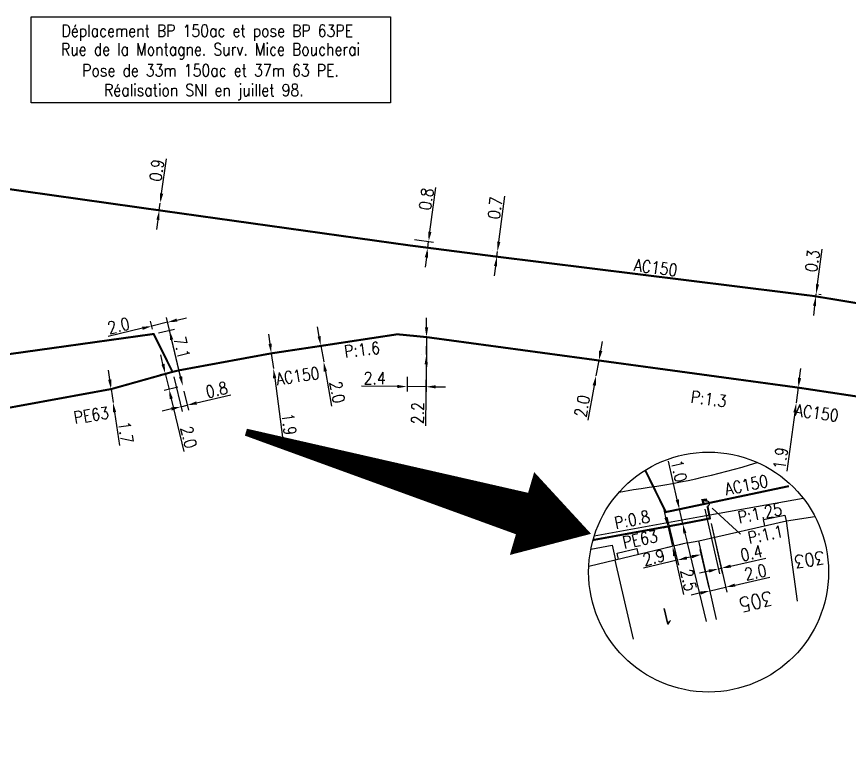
# Model space of a CAD drawing. Header units: millimetres. Extents: x 155997 to 157006, y 121209 to 122008.
# Drawn here: x 156763.6 to 156866.6, y 121359.9 to 121452 of the extents above; entities that cross this region are included whole.
import ezdxf
from ezdxf.enums import TextEntityAlignment as Align

# ---------------------------------------------------------------- set-up
doc = ezdxf.new("R2010")
doc.units = ezdxf.units.MM
doc.linetypes.add('L_25_AP', pattern=[2000, 1000, 1000])
doc.linetypes.add('L_25_PE', pattern=[2000, 1000, 1000])
doc.layers.add('L_150', color=1, linetype='CONTINUOUS')
doc.layers.add('L_900', color=7, linetype='CONTINUOUS')
doc.styles.get("Standard").update_dxf_attribs({"font": 'romans.shx', "width": 0.85})
doc.dimstyles.get("Standard").update_dxf_attribs({"dimtxt": 1.5, "dimasz": 1.2, "dimexe": 0.625, "dimexo": 0.625, "dimgap": 0.25, "dimtad": 1, "dimdec": 1, "dimzin": 0, "dimdsep": 46, "dimtxsty": 'Standard', "dimcen": -0.5, "dimadec": 0, "dimazin": 0, "dimtfac": 1, "dimtdec": 1, "dimtmove": 0, "dimatfit": 3, "dimfxl": 0, "dimtolj": 1, "dimtzin": 0, "dimarcsym": 0})

# ---------------------------------------------------------------- blocks, each defined once
blk = doc.blocks.new('*D792')
at = {"layer": 'L_150', "color": 0, "linetype": 'Continuous', "lineweight": -2, "transparency": 16777216}
for p, q in [((156860.44, 121407.3), (156860.6, 121408.49)), ((156860.28, 121406.11), (156860.03, 121404.23)), ((156859.86, 121403.04), (156858.88, 121395.78))]:
    blk.add_line(p, q, dxfattribs=at)
at = {"layer": 'L_150', "color": 0, "linetype": 'Continuous', "transparency": 16777216}
for points in [[(156860.24, 121407.33), (156860.64, 121407.27), (156860.28, 121406.11)], [(156859.67, 121403.07), (156860.06, 121403.01), (156860.03, 121404.23)]]:
    blk.add_solid(points, dxfattribs=at)
at = {"layer": 'L_150', "color": 0, "linetype": 'Continuous', "transparency": 16777216, "insert": (156858.08, 121397.37), "char_height": 1.5, "attachment_point": 5, "rotation": 82.2687}
blk.add_mtext('\\A1;1.9', dxfattribs=at)
blk = doc.blocks.new('*D793')
at = {"layer": 'L_150', "color": 0, "linetype": 'Continuous', "lineweight": -2, "transparency": 16777216}
for p, q in [((156835.83, 121410.65), (156836.05, 121411.83)), ((156835.61, 121409.47), (156835.25, 121407.56)), ((156835.03, 121406.38), (156834.23, 121402.08))]:
    blk.add_line(p, q, dxfattribs=at)
at = {"layer": 'L_150', "color": 0, "linetype": 'Continuous', "transparency": 16777216}
for points in [[(156835.64, 121410.69), (156836.03, 121410.62), (156835.61, 121409.47)], [(156834.84, 121406.41), (156835.23, 121406.34), (156835.25, 121407.56)]]:
    blk.add_solid(points, dxfattribs=at)
at = {"layer": 'L_150', "color": 0, "linetype": 'Continuous', "transparency": 16777216, "insert": (156833.54, 121403.82), "char_height": 1.5, "attachment_point": 5, "rotation": 79.3944}
blk.add_mtext('\\A1;2.0', dxfattribs=at)
blk = doc.blocks.new('*D794')
at = {"layer": 'L_150', "color": 0, "linetype": 'Continuous', "lineweight": -2, "transparency": 16777216}
for p, q in [((156814.27, 121411.73), (156814.22, 121405.59)), ((156811.88, 121407.45), (156811.87, 121405.62)), ((156810.67, 121406.25), (156806.24, 121406.3)), ((156814.22, 121406.22), (156811.87, 121406.24)), ((156815.42, 121406.21), (156816.62, 121406.19))]:
    blk.add_line(p, q, dxfattribs=at)
at = {"layer": 'L_150', "color": 0, "linetype": 'Continuous', "transparency": 16777216}
for points in [[(156810.67, 121406.45), (156810.67, 121406.05), (156811.87, 121406.24)], [(156815.42, 121406.41), (156815.42, 121406.01), (156814.22, 121406.22)]]:
    blk.add_solid(points, dxfattribs=at)
at = {"layer": 'L_150', "color": 0, "linetype": 'Continuous', "transparency": 16777216, "insert": (156807.87, 121407.28), "char_height": 1.5, "attachment_point": 5, "rotation": 359.4452}
blk.add_mtext('\\A1;2.4', dxfattribs=at)
blk = doc.blocks.new('*D795')
at = {"layer": 'L_150', "color": 0, "linetype": 'Continuous', "lineweight": -2, "transparency": 16777216}
for p, q in [((156801, 121412.45), (156800.79, 121413.63)), ((156801.21, 121411.27), (156801.56, 121409.3)), ((156801.77, 121408.12), (156802.54, 121403.82))]:
    blk.add_line(p, q, dxfattribs=at)
at = {"layer": 'L_150', "color": 0, "linetype": 'Continuous', "transparency": 16777216}
for points in [[(156801.2, 121412.49), (156800.81, 121412.42), (156801.21, 121411.27)], [(156801.97, 121408.16), (156801.58, 121408.09), (156801.56, 121409.3)]]:
    blk.add_solid(points, dxfattribs=at)
at = {"layer": 'L_150', "color": 0, "linetype": 'Continuous', "transparency": 16777216, "insert": (156803.25, 121405.55), "char_height": 1.5, "attachment_point": 5, "rotation": 280.1052}
blk.add_mtext('\\A1;2.0', dxfattribs=at)
blk = doc.blocks.new('*D815')
at = {"layer": 'L_150', "color": 0, "linetype": 'Continuous', "lineweight": -2, "transparency": 16777216}
for p, q in [((156814.7, 121425.38), (156815.45, 121430.86)), ((156812.78, 121424.43), (156815.16, 121424.1)), ((156814.43, 121423.4), (156814.54, 121424.19)), ((156812.67, 121423.64), (156815.05, 121423.31)), ((156814.27, 121422.21), (156814.11, 121421.02))]:
    blk.add_line(p, q, dxfattribs=at)
at = {"layer": 'L_150', "color": 0, "linetype": 'Continuous', "transparency": 16777216}
for points in [[(156814.51, 121425.41), (156814.9, 121425.35), (156814.54, 121424.19)], [(156814.07, 121422.23), (156814.47, 121422.18), (156814.43, 121423.4)]]:
    blk.add_solid(points, dxfattribs=at)
at = {"layer": 'L_150', "color": 0, "linetype": 'Continuous', "transparency": 16777216, "insert": (156814.25, 121429.43), "char_height": 1.5, "attachment_point": 5, "rotation": 82.2329}
blk.add_mtext('\\A1;0.8', dxfattribs=at)
blk = doc.blocks.new('*D814')
at = {"layer": 'L_150', "color": 0, "linetype": 'Continuous', "lineweight": -2, "transparency": 16777216}
for p, q in [((156781.51, 121430.12), (156782.1, 121434.39)), ((156781.22, 121428.04), (156781.34, 121428.93)), ((156781.06, 121426.85), (156780.89, 121425.67))]:
    blk.add_line(p, q, dxfattribs=at)
at = {"layer": 'L_150', "color": 0, "linetype": 'Continuous', "transparency": 16777216}
for points in [[(156781.31, 121430.15), (156781.71, 121430.09), (156781.34, 121428.93)], [(156780.86, 121426.88), (156781.25, 121426.83), (156781.22, 121428.04)]]:
    blk.add_solid(points, dxfattribs=at)
at = {"layer": 'L_150', "color": 0, "linetype": 'Continuous', "transparency": 16777216, "insert": (156780.9, 121432.99), "char_height": 1.5, "attachment_point": 5, "rotation": 82.1026}
blk.add_mtext('\\A1;0.9', dxfattribs=at)
blk = doc.blocks.new('*D817')
at = {"layer": 'L_150', "color": 0, "linetype": 'Continuous', "lineweight": -2, "transparency": 16777216}
for p, q in [((156862.65, 121418.89), (156863.23, 121423.22)), ((156862.45, 121417.4), (156862.49, 121417.7)), ((156862.76, 121417.36), (156863.07, 121417.32)), ((156862.8, 121417.66), (156863.11, 121417.62)), ((156862.29, 121416.21), (156862.14, 121415.02))]:
    blk.add_line(p, q, dxfattribs=at)
at = {"layer": 'L_150', "color": 0, "linetype": 'Continuous', "transparency": 16777216}
for points in [[(156862.45, 121418.92), (156862.85, 121418.86), (156862.49, 121417.7)], [(156862.1, 121416.24), (156862.49, 121416.19), (156862.45, 121417.4)]]:
    blk.add_solid(points, dxfattribs=at)
at = {"layer": 'L_150', "color": 0, "linetype": 'Continuous', "transparency": 16777216, "insert": (156862.03, 121421.78), "char_height": 1.5, "attachment_point": 5, "rotation": 82.4155}
blk.add_mtext('\\A1;0.3', dxfattribs=at)
blk = doc.blocks.new('*D816')
at = {"layer": 'L_150', "color": 0, "linetype": 'Continuous', "lineweight": -2, "transparency": 16777216}
for p, q in [((156823.22, 121424.15), (156823.96, 121429.78)), ((156822.45, 121423.04), (156822.45, 121423.04)), ((156822.36, 121422.4), (156822.36, 121422.4)), ((156822.98, 121422.31), (156823.07, 121422.96)), ((156822.83, 121421.12), (156822.67, 121419.93))]:
    blk.add_line(p, q, dxfattribs=at)
at = {"layer": 'L_150', "color": 0, "linetype": 'Continuous', "transparency": 16777216}
for points in [[(156823.02, 121424.17), (156823.42, 121424.12), (156823.07, 121422.96)], [(156822.63, 121421.15), (156823.02, 121421.1), (156822.98, 121422.31)]]:
    blk.add_solid(points, dxfattribs=at)
at = {"layer": 'L_150', "color": 0, "linetype": 'Continuous', "transparency": 16777216, "insert": (156822.76, 121428.33), "char_height": 1.5, "attachment_point": 5, "rotation": 82.5432}
blk.add_mtext('\\A1;0.7', dxfattribs=at)
blk = doc.blocks.new('*D782')
at = {"layer": 'L_150', "color": 0, "linetype": 'Continuous', "lineweight": -2, "transparency": 16777216}
for p, q in [((156814.29, 121413.56), (156814.3, 121414.76)), ((156813.66, 121412.36), (156813.66, 121412.36)), ((156814.28, 121412.36), (156814.26, 121410.21)), ((156813.63, 121410.21), (156813.63, 121410.21)), ((156814.25, 121409.01), (156814.17, 121401.37))]:
    blk.add_line(p, q, dxfattribs=at)
at = {"layer": 'L_150', "color": 0, "linetype": 'Continuous', "transparency": 16777216}
for points in [[(156814.09, 121413.56), (156814.49, 121413.55), (156814.28, 121412.36)], [(156814.05, 121409.01), (156814.45, 121409), (156814.26, 121410.21)]]:
    blk.add_solid(points, dxfattribs=at)
at = {"layer": 'L_150', "color": 0, "linetype": 'Continuous', "transparency": 16777216, "insert": (156813.19, 121402.96), "char_height": 1.5, "attachment_point": 5, "rotation": 89.4452}
blk.add_mtext('\\A1;2.2', dxfattribs=at)
blk = doc.blocks.new('*D1022')
at = {"layer": 'L_150', "color": 0, "linetype": 'Continuous', "lineweight": -2, "transparency": 16777216}
for p, q in [((156783.01, 121407.45), (156784.04, 121403.14)), ((156784.25, 121405.69), (156784.82, 121403.33)), ((156785.84, 121404.22), (156790.09, 121405.23)), ((156782.73, 121403.47), (156781.56, 121403.19)), ((156783.9, 121403.75), (156784.67, 121403.94))]:
    blk.add_line(p, q, dxfattribs=at)
at = {"layer": 'L_150', "color": 0, "linetype": 'Continuous', "transparency": 16777216}
for points in [[(156782.68, 121403.67), (156782.77, 121403.28), (156783.9, 121403.75)], [(156785.79, 121404.41), (156785.89, 121404.02), (156784.67, 121403.94)]]:
    blk.add_solid(points, dxfattribs=at)
at = {"layer": 'L_150', "color": 0, "linetype": 'Continuous', "transparency": 16777216, "insert": (156788.32, 121405.84), "char_height": 1.5, "attachment_point": 5, "rotation": 13.4523}
blk.add_mtext('\\A1;0.8', dxfattribs=at)
blk = doc.blocks.new('*D1023')
at = {"layer": 'L_150', "color": 0, "linetype": 'Continuous', "lineweight": -2, "transparency": 16777216}
for p, q in [((156781.68, 121409.01), (156781.4, 121410.18)), ((156783.06, 121408.11), (156781.35, 121407.7)), ((156781.96, 121407.84), (156782.43, 121405.9)), ((156783.52, 121406.16), (156781.82, 121405.75)), ((156782.7, 121404.73), (156784.26, 121398.22))]:
    blk.add_line(p, q, dxfattribs=at)
at = {"layer": 'L_150', "color": 0, "linetype": 'Continuous', "transparency": 16777216}
for points in [[(156781.88, 121409.06), (156781.49, 121408.96), (156781.96, 121407.84)], [(156782.9, 121404.78), (156782.51, 121404.69), (156782.43, 121405.9)]]:
    blk.add_solid(points, dxfattribs=at)
at = {"layer": 'L_150', "color": 0, "linetype": 'Continuous', "transparency": 16777216, "insert": (156784.87, 121399.99), "char_height": 1.5, "attachment_point": 5, "rotation": 283.4523}
blk.add_mtext('\\A1;2.0', dxfattribs=at)
blk = doc.blocks.new('*D1094')
at = {"layer": 'L_150', "color": 0, "linetype": 'Continuous', "lineweight": -2, "transparency": 16777216}
for p, q in [((156781.14, 121412.89), (156783.09, 121413.36)), ((156783.85, 121407.47), (156782.76, 121412.04))]:
    blk.add_line(p, q, dxfattribs=at)
at = {"layer": 'L_150', "color": 0, "linetype": 'Continuous', "transparency": 16777216}
for points in [[(156782.95, 121412.09), (156782.56, 121412), (156782.48, 121413.21)], [(156784.05, 121407.52), (156783.66, 121407.43), (156784.13, 121406.31)]]:
    blk.add_solid(points, dxfattribs=at)
at = {"layer": 'L_150', "color": 0, "linetype": 'Continuous', "transparency": 16777216, "insert": (156784.02, 121411.04), "char_height": 1.5, "attachment_point": 5, "rotation": 283.4523}
blk.add_mtext('\\A1;7.1', dxfattribs=at)
blk = doc.blocks.new('*D1302')
at = {"layer": 'L_150', "color": 0, "linetype": 'Continuous', "lineweight": -2, "ltscale": 0.5, "transparency": 16777216}
for p, q in [((156775.09, 121407.1), (156774.92, 121408.29)), ((156774.65, 121405.82), (156774.65, 121405.82)), ((156775.26, 121405.91), (156775.5, 121404.28)), ((156775.68, 121403.09), (156776.29, 121398.95))]:
    blk.add_line(p, q, dxfattribs=at)
at = {"layer": 'L_150', "color": 0, "linetype": 'Continuous', "ltscale": 0.5, "transparency": 16777216}
for points in [[(156775.29, 121407.13), (156774.89, 121407.07), (156775.26, 121405.91)], [(156775.88, 121403.12), (156775.48, 121403.06), (156775.5, 121404.28)]]:
    blk.add_solid(points, dxfattribs=at)
at = {"layer": 'L_150', "color": 0, "linetype": 'Continuous', "ltscale": 0.5, "transparency": 16777216, "insert": (156777.06, 121400.57), "char_height": 1.5, "attachment_point": 5, "rotation": 278.3397}
blk.add_mtext('\\A1;1.7', dxfattribs=at)
blk = doc.blocks.new('*D1304')
at = {"layer": 'L_150', "color": 0, "linetype": 'Continuous', "lineweight": -2, "ltscale": 0.5, "transparency": 16777216}
for p, q in [((156794.92, 121411.54), (156794.76, 121412.73)), ((156795.08, 121410.35), (156795.34, 121408.46)), ((156795.5, 121407.27), (156796.48, 121400))]:
    blk.add_line(p, q, dxfattribs=at)
at = {"layer": 'L_150', "color": 0, "linetype": 'Continuous', "ltscale": 0.5, "transparency": 16777216}
for points in [[(156795.12, 121411.56), (156794.73, 121411.51), (156795.08, 121410.35)], [(156795.7, 121407.3), (156795.3, 121407.25), (156795.34, 121408.46)]]:
    blk.add_solid(points, dxfattribs=at)
at = {"layer": 'L_150', "color": 0, "linetype": 'Continuous', "ltscale": 0.5, "transparency": 16777216, "insert": (156797.27, 121401.59), "char_height": 1.5, "attachment_point": 5, "rotation": 277.6743}
blk.add_mtext('\\A1;1.9', dxfattribs=at)
blk = doc.blocks.new('*D1305')
at = {"layer": 'L_150', "color": 0, "linetype": 'Continuous', "lineweight": -2, "ltscale": 0.5, "transparency": 16777216}
for p, q in [((156783.98, 121406.91), (156782.1, 121414.8)), ((156783.41, 121414.47), (156784.58, 121414.75)), ((156780.39, 121413.35), (156780.15, 121414.33)), ((156782.24, 121414.19), (156780.3, 121413.72)), ((156779.13, 121413.45), (156774.88, 121412.43))]:
    blk.add_line(p, q, dxfattribs=at)
at = {"layer": 'L_150', "color": 0, "linetype": 'Continuous', "ltscale": 0.5, "transparency": 16777216}
for points in [[(156779.09, 121413.64), (156779.18, 121413.25), (156780.3, 121413.72)], [(156783.36, 121414.66), (156783.46, 121414.27), (156782.24, 121414.19)]]:
    blk.add_solid(points, dxfattribs=at)
at = {"layer": 'L_150', "color": 0, "linetype": 'Continuous', "ltscale": 0.5, "transparency": 16777216, "insert": (156776.19, 121413.77), "char_height": 1.5, "attachment_point": 5, "rotation": 13.4523}
blk.add_mtext('\\A1;2.0', dxfattribs=at)
blk = doc.blocks.new('*D1403')
at = {"layer": 'L_150', "color": 0, "linetype": 'Continuous', "lineweight": -2, "transparency": 16777216}
for p, q in [((156845.3, 121392.24), (156844.21, 121397.03)), ((156845.98, 121389.28), (156845.57, 121391.07)), ((156846.25, 121388.11), (156846.52, 121386.94))]:
    blk.add_line(p, q, dxfattribs=at)
at = {"layer": 'L_150', "color": 0, "linetype": 'Continuous', "transparency": 16777216}
for points in [[(156845.5, 121392.29), (156845.11, 121392.2), (156845.57, 121391.07)], [(156846.44, 121388.15), (156846.05, 121388.06), (156845.98, 121389.28)]]:
    blk.add_solid(points, dxfattribs=at)
at = {"layer": 'L_150', "color": 0, "linetype": 'Continuous', "transparency": 16777216, "insert": (156845.52, 121395.8), "char_height": 1.5, "attachment_point": 5, "rotation": 282.8782}
blk.add_mtext('\\A1;1.0', dxfattribs=at)
blk = doc.blocks.new('*D1404')
at = {"layer": 'L_150', "color": 0, "linetype": 'Continuous', "lineweight": -2, "ltscale": 0.5, "transparency": 16777216}
for p, q in [((156844.03, 121390.11), (156845.46, 121384.16)), ((156849.27, 121381.35), (156848.14, 121386.09)), ((156847.12, 121385.2), (156846.48, 121385.05)), ((156845.31, 121384.77), (156841.12, 121383.77))]:
    blk.add_line(p, q, dxfattribs=at)
at = {"layer": 'L_150', "color": 0, "linetype": 'Continuous', "ltscale": 0.5, "transparency": 16777216}
for points in [[(156846.43, 121385.24), (156846.53, 121384.86), (156845.31, 121384.77)], [(156847.07, 121385.4), (156847.16, 121385.01), (156848.29, 121385.48)]]:
    blk.add_solid(points, dxfattribs=at)
at = {"layer": 'L_150', "color": 0, "linetype": 'Continuous', "ltscale": 0.5, "transparency": 16777216, "insert": (156842.4, 121385.1), "char_height": 1.5, "attachment_point": 5, "rotation": 13.4523}
blk.add_mtext('\\A1;2.9', dxfattribs=at)
blk = doc.blocks.new('*D1405')
at = {"layer": 'L_150', "color": 0, "linetype": 'Continuous', "lineweight": -2, "ltscale": 0.5, "transparency": 16777216}
for p, q in [((156848.71, 121391.1), (156850.53, 121383.08)), ((156849.49, 121389.32), (156850.88, 121383.16)), ((156851.91, 121384.04), (156856.28, 121385.02)), ((156849.22, 121383.43), (156848.05, 121383.16)), ((156850.39, 121383.69), (156850.74, 121383.77))]:
    blk.add_line(p, q, dxfattribs=at)
at = {"layer": 'L_150', "color": 0, "linetype": 'Continuous', "ltscale": 0.5, "transparency": 16777216}
for points in [[(156851.87, 121384.23), (156851.96, 121383.84), (156850.74, 121383.77)], [(156849.18, 121383.62), (156849.27, 121383.23), (156850.39, 121383.69)]]:
    blk.add_solid(points, dxfattribs=at)
at = {"layer": 'L_150', "color": 0, "linetype": 'Continuous', "ltscale": 0.5, "transparency": 16777216, "insert": (156854.48, 121385.64), "char_height": 1.5, "attachment_point": 5, "rotation": 12.7591}
blk.add_mtext('\\A1;0.4', dxfattribs=at)
blk = doc.blocks.new('*D1406')
at = {"layer": 'L_150', "color": 0, "linetype": 'Continuous', "lineweight": -2, "ltscale": 0.5, "transparency": 16777216}
for p, q in [((156843.91, 121390.03), (156843.64, 121391.2)), ((156845.43, 121389.15), (156843.56, 121388.72)), ((156844.17, 121388.86), (156844.72, 121386.47)), ((156845.97, 121386.76), (156844.11, 121386.33)), ((156844.99, 121385.3), (156846.08, 121380.54))]:
    blk.add_line(p, q, dxfattribs=at)
at = {"layer": 'L_150', "color": 0, "linetype": 'Continuous', "ltscale": 0.5, "transparency": 16777216}
for points in [[(156844.1, 121390.08), (156843.71, 121389.99), (156844.17, 121388.86)], [(156845.18, 121385.35), (156844.79, 121385.26), (156844.72, 121386.47)]]:
    blk.add_solid(points, dxfattribs=at)
at = {"layer": 'L_150', "color": 0, "linetype": 'Continuous', "ltscale": 0.5, "transparency": 16777216, "insert": (156846.7, 121382.31), "char_height": 1.5, "attachment_point": 5, "rotation": 282.8782}
blk.add_mtext('\\A1;2.5', dxfattribs=at)
blk = doc.blocks.new('*D1407')
at = {"layer": 'L_150', "color": 0, "linetype": 'Continuous', "lineweight": -2, "ltscale": 0.5, "transparency": 16777216}
for p, q in [((156849.49, 121389.32), (156851.42, 121380.81)), ((156852.45, 121381.68), (156856.75, 121382.66)), ((156849.24, 121381.55), (156849.23, 121381.59)), ((156849.36, 121380.98), (156851.28, 121381.42)), ((156848.19, 121380.72), (156847.02, 121380.45))]:
    blk.add_line(p, q, dxfattribs=at)
at = {"layer": 'L_150', "color": 0, "linetype": 'Continuous', "ltscale": 0.5, "transparency": 16777216}
for points in [[(156852.4, 121381.88), (156852.49, 121381.49), (156851.28, 121381.42)], [(156848.15, 121380.91), (156848.24, 121380.52), (156849.36, 121380.98)]]:
    blk.add_solid(points, dxfattribs=at)
at = {"layer": 'L_150', "color": 0, "linetype": 'Continuous', "ltscale": 0.5, "transparency": 16777216, "insert": (156854.98, 121383.28), "char_height": 1.5, "attachment_point": 5, "rotation": 12.7591}
blk.add_mtext('\\A1;2.0', dxfattribs=at)
blk = doc.blocks.new('detail05')
at = {"layer": 'L_150', "linetype": 'Continuous'}
blk.add_line((156849.61, 121391.21), (156853.14, 121387.99), dxfattribs=at)
at = {"layer": 'L_150', "linetype": 'L_25_AP', "const_width": 0.25, "flags": 128}
blk.add_lwpolyline([(156859.13, 121393.93), (156845.57, 121391.07), (156843.89, 121390.72), (156841.34, 121395.9)], dxfattribs=at)
at = {"layer": 'L_150', "linetype": 'L_25_PE', "flags": 128}
for points, const_width in [([(156848.58, 121391.71), (156848.45, 121392.19), (156848.85, 121392.24), (156848.9, 121392.05)], 0.3), ([(156849.04, 121391.45), (156849.07, 121391.35), (156849.35, 121389.93), (156845.98, 121389.28), (156834.88, 121387.26)], 0.25)]:
    blk.add_lwpolyline(points, dxfattribs=dict(at, const_width=const_width))
at = {"layer": 'L_150', "linetype": 'L_25_PE'}
blk.add_arc((156848.98, 121391.76), 0.308, 280.9853, 106.6079, dxfattribs=at)
at = {"layer": 'L_900', "color": 7, "linetype": 'Continuous'}
for p, q in [((156858.84, 121389.64), (156862.33, 121390.18)), ((156847.96, 121387.18), (156858.84, 121389.64)), ((156860.19, 121379.69), (156858.84, 121389.64)), ((156850.17, 121377.42), (156847.96, 121387.18)), ((156846.58, 121386.9), (156837.64, 121384.76)), ((156848.91, 121377.17), (156846.58, 121386.9)), ((156837.64, 121384.76), (156834.35, 121384)), ((156839.89, 121375.02), (156837.64, 121384.76))]:
    blk.add_line(p, q, dxfattribs=at)
blk.add_lwpolyline([(156838.12, 121393.2), (156839.88, 121393.52, 0.044606), (156855.2, 121396.86)], format="xyb", dxfattribs=at)
for points in [[(156835.03, 121387.78), (156848.2, 121390.17), (156860.88, 121392.43)], [(156856.15, 121389.03), (156855.97, 121389.81), (156858.62, 121390.35), (156858.78, 121389.63)], [(156846.58, 121386.9), (156847.96, 121387.18)], [(156834.61, 121386.15), (156837.24, 121386.62), (156837.67, 121384.77)], [(156838.04, 121384.86), (156837.86, 121385.62), (156840.29, 121386.2), (156840.47, 121385.44)]]:
    blk.add_lwpolyline(points, dxfattribs=at)
blk.add_circle((156849.18, 121383.3), 14.84, dxfattribs=at)
at = {"layer": 'L_150', "linetype": 'Continuous', "width": 0.85}
for s, p in [('AC150', (156853.86, 121394.07)), ('P:1.25', (156855.53, 121390.58)), ('P:0.8', (156839.71, 121389.77)), ('P:1.1', (156856.22, 121387.95)), ('PE63', (156840.7, 121387.35))]:
    blk.add_text(s, height=1.5, rotation=11.5413, dxfattribs=at).set_placement(p, align=Align.MIDDLE)
at = {"layer": 'L_900', "color": 7, "linetype": 'Continuous', "width": 0.9}
for s, height, rotation, p in [('303', 1.62, 189.0218, (156861.67, 121384.82)), ('305', 1.8, 192.7591, (156855.05, 121379.66))]:
    blk.add_text(s, height=height, rotation=rotation, dxfattribs=at).set_placement(p, align=Align.MIDDLE)
at = {"layer": 'L_900', "color": 7, "linetype": 'Continuous'}
blk.add_text('1', height=2, rotation=193.4523, dxfattribs=at).set_placement((156844, 121377.85), align=Align.MIDDLE)
at = {"layer": 'L_150', "linetype": 'Continuous'}
dim = blk.add_linear_dim(base=(156845.57, 121391.07), p1=(156845.98, 121389.28), p2=(156845.57, 121391.07), angle=282.8782, text='1.0', dimstyle='Standard', dxfattribs=at)
dim.commit()
dim.dimension.update_dxf_attribs({"geometry": '*D1403', "text_midpoint": (156844.54, 121395.58), "dimtype": 160})
at = {"layer": 'L_150', "linetype": 'Continuous', "ltscale": 0.5}
for base, p1, p2, angle, picture, middle in [((156844.17, 121388.86), (156846.58, 121386.9), (156846.03, 121389.29), 282.8782, '*D1406', (156845.72, 121382.08)), ((156850.74, 121383.77), (156848.58, 121391.71), (156849.35, 121389.93), 12.7591, '*D1405', (156854.7, 121384.67)), ((156851.28, 121381.42), (156849.37, 121380.94), (156849.35, 121389.93), 12.7591, '*D1407', (156855.2, 121382.31))]:
    dim = blk.add_linear_dim(base=base, p1=p1, p2=p2, angle=angle, dimstyle='Standard', dxfattribs=at)
    dim.commit()
    dim.dimension.update_dxf_attribs({"geometry": picture, "text_midpoint": middle, "dimtype": 160})
dim = blk.add_linear_dim(base=(156845.31, 121384.77), p1=(156849.42, 121380.74), p2=(156843.89, 121390.72), angle=13.4523, text='2.9', dimstyle='Standard', dxfattribs=at)
dim.commit()
dim.dimension.update_dxf_attribs({"geometry": '*D1404', "text_midpoint": (156842.63, 121384.13), "dimtype": 160})

msp = doc.modelspace()

# ---------------------------------------------------------------- linework, layer by layer
at = {"layer": 'L_150', "linetype": 'L_25_AP', "ltscale": 0.5, "const_width": 0.25, "flags": 128}
msp.add_lwpolyline([(156925.65, 121399.21), (156921.27, 121400.82), (156900.19, 121408.47), (156886.34, 121412.77), (156873.36, 121415.59), (156862.14, 121417.45), (156862.14, 121417.45), (156822.98, 121422.31), (156812.05, 121423.72), (156781.22, 121428.04), (156745.51, 121433.08), (156743.28, 121433.39), (156743.28, 121433.39), (156735.43, 121434.42), (156731.69, 121434.91), (156725.49, 121435.59)], dxfattribs=at)
at = {"layer": 'L_150', "linetype": 'L_25_AP', "ltscale": 0.5, "const_width": 0.25}
for points in [[(156671.48, 121432.74), (156692.59, 121429.75), (156706.77, 121427.47), (156728.19, 121423.94), (156743.01, 121421.68), (156752.46, 121420.33), (156753.01, 121419.88), (156753.65, 121410.01), (156753.71, 121409.01), (156780.53, 121412.75), (156782.86, 121408.06)], [(157000, 121360.01), (156985.14, 121365.64), (156938.6, 121383.18), (156921.76, 121389.32), (156920.35, 121389.83), (156919.73, 121388.11), (156911.04, 121391.26), (156901.75, 121394.62), (156892.07, 121398.27), (156880.48, 121402.64), (156873.61, 121404.1), (156860.28, 121406.11), (156835.61, 121409.47), (156814.28, 121412.36), (156810.68, 121412.71), (156801.21, 121411.27), (156795.08, 121410.35), (156783.66, 121408.25), (156782.86, 121408.06), (156775.3, 121405.94), (156752.93, 121401.85)]]:
    msp.add_lwpolyline(points, dxfattribs=at)
at = {"layer": 'L_900', "color": 7, "linetype": 'Continuous'}
msp.add_lwpolyline([(156765.36, 121451.99), (156809.81, 121451.99), (156809.81, 121441.33), (156765.36, 121441.33)], close=True, dxfattribs=at)
at = {"layer": 'L_900', "color": 7, "linetype": 'Continuous', "flags": 128}
msp.add_lwpolyline([(156791.94, 121400.6, 0.89, 5.34, 0), (156826.1, 121390.54, 5.34, 0, 0), (156834.64, 121388.03, 0, 10.68, 0), (156826.1, 121390.54, 10.68, 10.68, 0)], format="xyseb", dxfattribs=at)

# ---------------------------------------------------------------- block references
at = {"layer": 'L_900', "color": 7, "linetype": 'Continuous'}
msp.add_blockref('detail05', (0, 0), dxfattribs=at)

# ---------------------------------------------------------------- texts
at = {"layer": 'L_150', "linetype": 'Continuous', "ltscale": 0.5, "width": 0.85}
for s, rotation, p in [('AC150', 352.5432, (156839.86, 121420.56)), ('P:1.6', 6.5065, (156804.19, 121409.82)), ('AC150', 8.5759, (156795.78, 121406.41)), ('P:1.3', 352.2393, (156846.9, 121404.27)), ('AC150', 352.5031, (156859.8, 121402.59))]:
    msp.add_text(s, height=1.5, rotation=rotation, dxfattribs=at).set_placement(p)
at = {"layer": 'L_150', "linetype": 'Continuous', "width": 0.85}
msp.add_text('PE63', height=1.5, rotation=8.8238, dxfattribs=at).set_placement((156772.81, 121402.71), align=Align.MIDDLE)
at = {"layer": 'L_900', "color": 7, "linetype": 'Continuous', "width": 0.85}
for s, p in [('Déplacement BP 150ac et pose BP 63PE', (156787.16, 121450)), ('Rue de la Montagne. Surv. Mice Boucherai', (156787.56, 121447.74)), ('Pose de 33m 150ac et 37m 63 PE.', (156787.56, 121445.35)), ('Réalisation SNI en juillet 98.', (156786.74, 121442.7))]:
    msp.add_text(s, height=1.5, dxfattribs=at).set_placement(p, align=Align.MIDDLE)

# ---------------------------------------------------------------- dimensions: what is measured, and where the dimension line sits
at = {"layer": 'L_150', "linetype": 'Continuous'}
for base, p1, p2, angle, override, picture, middle in [((156781.34, 121428.93), (156781.22, 121428.04), (156781.34, 121428.93), 262.1026, {"dimatfit": 0}, '*D814', (156781.89, 121432.85)), ((156814.54, 121424.19), (156812.05, 121423.72), (156812.16, 121424.51), 262.2329, {"dimatfit": 0}, '*D815', (156815.24, 121429.29)), ((156823.07, 121422.96), (156822.98, 121422.31), (156823.07, 121422.96), 262.5432, {"dimatfit": 0}, '*D816', (156823.75, 121428.2)), ((156862.49, 121417.7), (156862.14, 121417.45), (156862.18, 121417.74), 262.4155, {"dimatfit": 0}, '*D817', (156863.02, 121421.65)), ((156814.26, 121410.21), (156814.28, 121412.36), (156814.26, 121410.21), 89.4452, {"dimatfit": 0}, '*D782', (156814.19, 121402.95)), ((156801.56, 121409.3), (156801.21, 121411.27), (156801.56, 121409.3), 100.1052, {"dimatfit": 0}, '*D795', (156802.26, 121405.38)), ((156811.87, 121406.24), (156814.28, 121412.36), (156811.89, 121408.08), 359.4452, {"dimatfit": 0}, '*D794', (156807.86, 121406.28)), ((156835.2528, 121407.5563), (156835.6117, 121409.473), (156835.2528, 121407.5563), 79.3944, {"dimatfit": 0}, '*D793', (156834.5192, 121403.6387)), ((156784.67, 121403.94), (156782.86, 121408.06), (156784.11, 121406.3), 193.4523, {"dimexe": 0.625, "dimexo": 0.625}, '*D1022', (156788.55, 121404.86)), ((156860.03, 121404.23), (156860.28, 121406.11), (156860.03, 121404.23), 82.2687, {"dimatfit": 0}, '*D792', (156859.08, 121397.23))]:
    dim = msp.add_linear_dim(base=base, p1=p1, p2=p2, angle=angle, dimstyle='Standard', override=override, dxfattribs=at)
    dim.commit()
    dim.dimension.update_dxf_attribs({"geometry": picture, "text_midpoint": middle, "dimtype": 160})
at = {"layer": 'L_150', "linetype": 'Continuous', "ltscale": 0.5}
for base, p1, p2, angle, picture, middle in [((156782.24, 121414.19), (156780.53, 121412.75), (156784.13, 121406.31), 13.4523, '*D1305', (156776.42, 121412.8)), ((156795.34, 121408.46), (156795.08, 121410.35), (156795.34, 121408.46), 277.6743, '*D1304', (156796.28, 121401.46)), ((156775.5, 121404.28), (156775.26, 121405.91), (156775.5, 121404.28), 278.3397, '*D1302', (156776.07, 121400.43))]:
    dim = msp.add_linear_dim(base=base, p1=p1, p2=p2, angle=angle, dimstyle='Standard', dxfattribs=at)
    dim.commit()
    dim.dimension.update_dxf_attribs({"geometry": picture, "text_midpoint": middle, "dimtype": 160})
at = {"layer": 'L_150', "linetype": 'Continuous'}
for base, p1, p2, picture, middle in [((156782.48, 121413.21), (156784.13, 121406.31), (156780.53, 121412.75), '*D1094', (156783.05, 121410.81)), ((156782.43, 121405.9), (156783.66, 121408.25), (156784.13, 121406.31), '*D1023', (156783.89, 121399.76))]:
    dim = msp.add_linear_dim(base=base, p1=p1, p2=p2, angle=103.4523, dimstyle='Standard', dxfattribs=at)
    dim.commit()
    dim.dimension.update_dxf_attribs({"geometry": picture, "text_midpoint": middle, "dimtype": 160})

doc.saveas('drawing.dxf')
